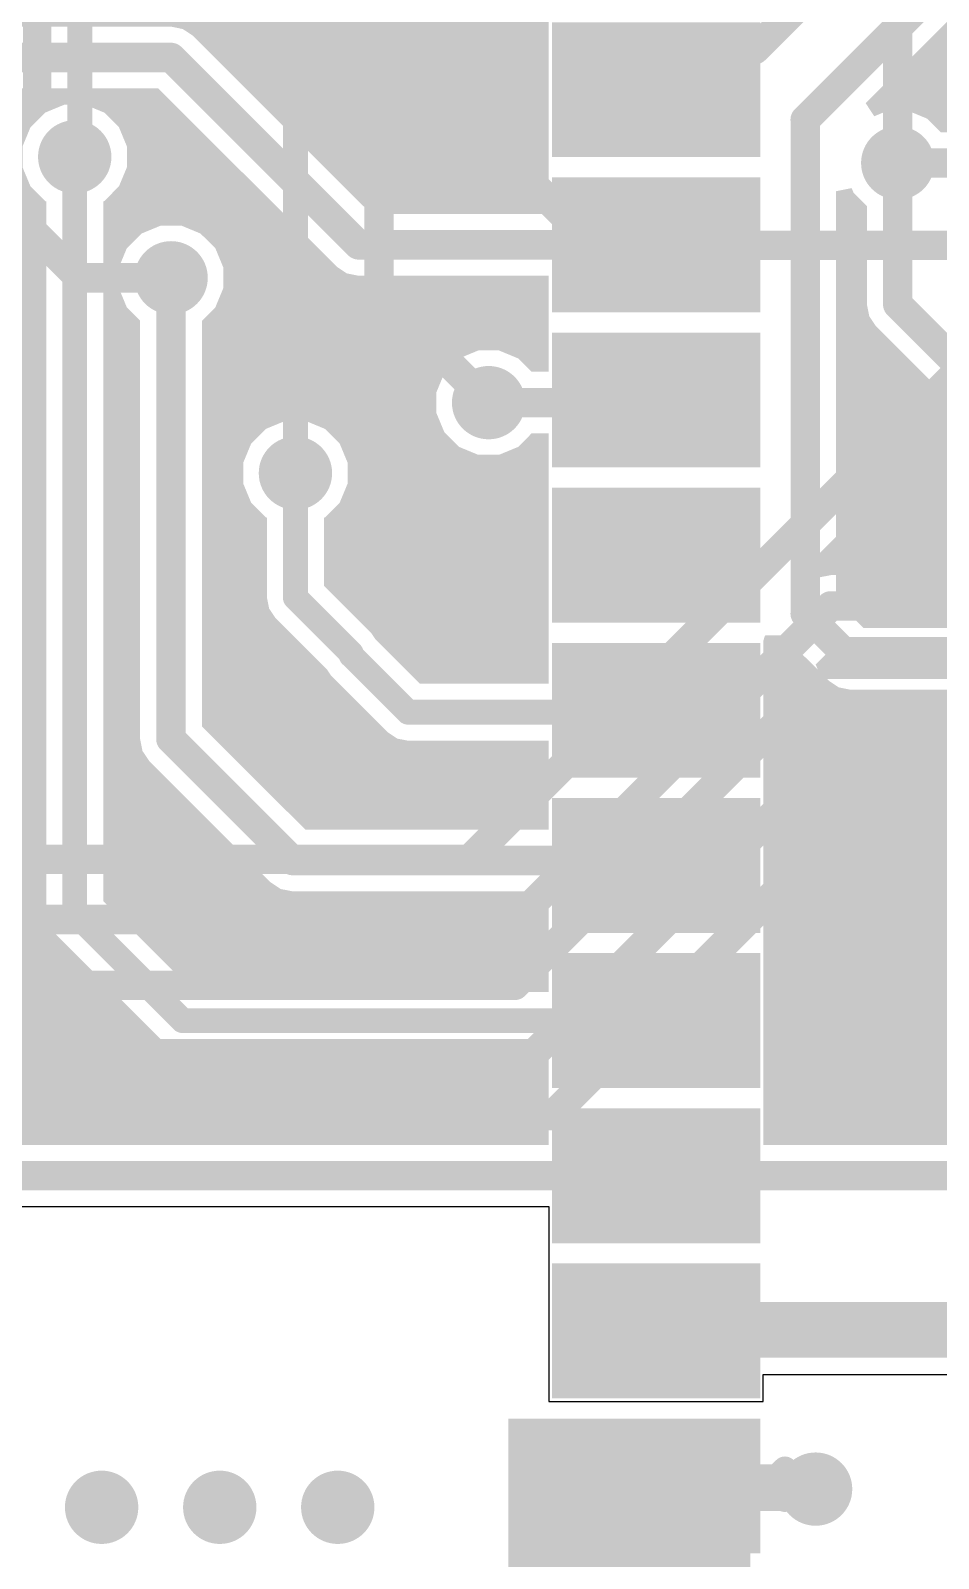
# Model space of a CAD drawing. Header units: inches. Extents: x -3 to 103, y 0 to 40.
# Drawn here: x 53.31 to 60.73, y 6.97 to 19.47 of the extents above; entities that cross this region are included whole.
import ezdxf

# ---------------------------------------------------------------- set-up
doc = ezdxf.new("R2010")
doc.units = ezdxf.units.IN
for name, color, linetype in [('Bottom Layer', 5, 'Continuous'), ('Bottom Solder', 6, 'Continuous'), ('Top Layer', 1, 'Continuous'), ('Top Overlay', 2, 'Continuous'), ('Top Paste', 8, 'Continuous'), ('Top Solder', 216, 'Continuous'), ('Via Holes', 16, 'Continuous')]:
    doc.layers.add(name, color=color, linetype=linetype)

# ---------------------------------------------------------------- blocks, each defined once
blk = doc.blocks.new('38_SMD_M______19')
at = {"layer": 'Top Layer'}
for points in [[(-9.5, 9.33), (-8, 9.33), (-8, 8.43), (-9.5, 8.43)], [(-9.5, 8.06), (-8, 8.06), (-8, 7.16), (-9.5, 7.16)], [(-9.5, 6.79), (-8, 6.79), (-8, 5.89), (-9.5, 5.89)], [(-9.5, 5.52), (-8, 5.52), (-8, 4.62), (-9.5, 4.62)], [(-9.5, 4.25), (-8, 4.25), (-8, 3.35), (-9.5, 3.35)], [(-9.5, 2.98), (-8, 2.98), (-8, 2.08), (-9.5, 2.08)], [(-9.5, 1.71), (-8, 1.71), (-8, 0.81), (-9.5, 0.81)], [(-9.5, 0.44), (-8, 0.44), (-8, -0.46), (-9.5, -0.46)], [(-9.5, -0.83), (-8, -0.83), (-8, -1.73), (-9.5, -1.73)], [(-9.5, -2.1), (-8, -2.1), (-8, -3), (-9.5, -3)]]:
    blk.add_hatch(color=1, dxfattribs=at).paths.add_polyline_path(points)
at = {"layer": 'Top Overlay'}
for points in [[(-9.521, 9.362), (-7.541, 9.362), (-7.541, 9.802), (-9.521, 9.802)], [(-7.959, 8.328), (-7.541, 8.328), (-7.541, 9.406), (-7.959, 9.406)]]:
    blk.add_hatch(color=2, dxfattribs=at).paths.add_polyline_path(points)
at = {"layer": 'Top Paste'}
for points in [[(-9.5, 9.33), (-8, 9.33), (-8, 8.43), (-9.5, 8.43)], [(-9.5, 8.06), (-8, 8.06), (-8, 7.16), (-9.5, 7.16)], [(-9.5, 6.79), (-8, 6.79), (-8, 5.89), (-9.5, 5.89)], [(-9.5, 5.52), (-8, 5.52), (-8, 4.62), (-9.5, 4.62)], [(-9.5, 4.25), (-8, 4.25), (-8, 3.35), (-9.5, 3.35)], [(-9.5, 2.98), (-8, 2.98), (-8, 2.08), (-9.5, 2.08)], [(-9.5, 1.71), (-8, 1.71), (-8, 0.81), (-9.5, 0.81)], [(-9.5, 0.44), (-8, 0.44), (-8, -0.46), (-9.5, -0.46)], [(-9.5, -0.83), (-8, -0.83), (-8, -1.73), (-9.5, -1.73)], [(-9.5, -2.1), (-8, -2.1), (-8, -3), (-9.5, -3)]]:
    blk.add_hatch(color=8, dxfattribs=at).paths.add_polyline_path(points)
at = {"layer": 'Top Solder'}
for points in [[(-9.602, 9.432), (-7.898, 9.432), (-7.898, 8.328), (-9.602, 8.328)], [(-9.602, 8.162), (-7.898, 8.162), (-7.898, 7.058), (-9.602, 7.058)], [(-9.602, 6.892), (-7.898, 6.892), (-7.898, 5.788), (-9.602, 5.788)], [(-9.602, 5.622), (-7.898, 5.622), (-7.898, 4.518), (-9.602, 4.518)], [(-9.602, 4.352), (-7.898, 4.352), (-7.898, 3.248), (-9.602, 3.248)], [(-9.602, 3.082), (-7.898, 3.082), (-7.898, 1.978), (-9.602, 1.978)], [(-9.602, 1.812), (-7.898, 1.812), (-7.898, 0.708), (-9.602, 0.708)], [(-9.602, 0.542), (-7.898, 0.542), (-7.898, -0.562), (-9.602, -0.562)], [(-9.602, -0.728), (-7.898, -0.728), (-7.898, -1.832), (-9.602, -1.832)], [(-9.602, -1.998), (-7.898, -1.998), (-7.898, -3.102), (-9.602, -3.102)]]:
    blk.add_hatch(color=216, dxfattribs=at).paths.add_polyline_path(points)
at = {"layer": 'Top Overlay', "const_width": 0.2}
for points in [[(-9.804, 8.992), (-9.804, 8.738)], [(-9.677, 8.865), (-9.804, 8.992)], [(-9.677, 8.865), (-9.804, 8.738)]]:
    blk.add_lwpolyline(points, dxfattribs=at)
at = {"layer": 'Top Overlay', "const_width": 0.1}
for points in [[(-9.854, 8.992, 1), (-9.754, 8.992, 1)], [(-9.854, 8.992, 1), (-9.754, 8.992, 1)], [(-9.727, 8.865, 1), (-9.627, 8.865, 1)], [(-9.727, 8.865, 1), (-9.627, 8.865, 1)], [(-9.854, 8.738, 1), (-9.754, 8.738, 1)], [(-9.854, 8.738, 1), (-9.754, 8.738, 1)]]:
    blk.add_lwpolyline(points, format="xyb", close=True, dxfattribs=at)

msp = doc.modelspace()

# ---------------------------------------------------------------- hatches: boundary and pattern name
at = {"layer": 'Bottom Layer'}
for points in [[(53.479, 33.313), (53.479, 18.823), (53.428, 18.802), (53.375, 18.749), (53.248, 18.802), (53.248, 33.339), (53.242, 33.371), (53.359, 33.434)], [(62.257, 16.847), (62.257, 15.737), (62.276, 15.64), (62.331, 15.558), (62.472, 15.417), (62.554, 15.362), (62.651, 15.343), (63.84, 15.343), (63.904, 15.279), (64.061, 15.214), (64.231, 15.214), (64.388, 15.279), (64.508, 15.399), (64.573, 15.556), (64.573, 15.726), (64.508, 15.883), (64.402, 15.989), (64.413, 16.056), (64.441, 16.116), (68.101, 16.116), (69.538, 14.679), (69.538, 12.787), (68.954, 12.787), (68.894, 12.914), (68.941, 12.973), (69.066, 12.973), (69.223, 13.038), (69.343, 13.158), (69.408, 13.315), (69.408, 13.485), (69.343, 13.642), (69.223, 13.762), (69.066, 13.827), (68.896, 13.827), (68.739, 13.762), (68.619, 13.642), (68.554, 13.485), (68.554, 13.346), (59.492, 13.346), (59.44, 13.473), (59.628, 13.662), (67.292, 13.662), (67.402, 13.552), (67.559, 13.487), (67.729, 13.487), (67.886, 13.552), (68.006, 13.672), (68.071, 13.829), (68.071, 13.999), (68.006, 14.156), (67.886, 14.276), (67.729, 14.341), (67.559, 14.341), (67.402, 14.276), (67.292, 14.167), (59.779, 14.167), (59.73, 14.284), (59.957, 14.511), (67.947, 14.511), (68.057, 14.402), (68.214, 14.337), (68.384, 14.337), (68.541, 14.402), (68.661, 14.522), (68.726, 14.679), (68.726, 14.849), (68.661, 15.006), (68.541, 15.126), (68.384, 15.191), (68.214, 15.191), (68.057, 15.126), (67.947, 15.016), (59.852, 15.016), (59.756, 14.997), (59.717, 14.971), (59.636, 15.07), (61.317, 16.751), (61.371, 16.751), (61.48, 16.641), (61.637, 16.576), (61.807, 16.576), (61.964, 16.641), (62.084, 16.762), (62.13, 16.872)]]:
    msp.add_hatch(color=5, dxfattribs=at).paths.add_polyline_path(points)
h = msp.add_hatch(color=5, dxfattribs=at)
edge = h.paths.add_edge_path()
edge.add_arc((53.67, 18.44), 0.3, 0, 360)
h = msp.add_hatch(color=5, dxfattribs=at)
edge = h.paths.add_edge_path()
edge.add_arc((60.401, 18.39), 0.3, 0, 360)
h = msp.add_hatch(color=5, dxfattribs=at)
edge = h.paths.add_edge_path()
edge.add_arc((54.458, 17.45), 0.3, 0, 360)
h = msp.add_hatch(color=5, dxfattribs=at)
edge = h.paths.add_edge_path()
edge.add_arc((57.055, 16.428), 0.3, 0, 360)
h = msp.add_hatch(color=5, dxfattribs=at)
edge = h.paths.add_edge_path()
edge.add_arc((55.475, 15.851), 0.3, 0, 360)
h = msp.add_hatch(color=5, dxfattribs=at)
edge = h.paths.add_edge_path()
edge.add_arc((59.729, 7.535), 0.3, 0, 360)
h = msp.add_hatch(color=5, dxfattribs=at)
edge = h.paths.add_edge_path()
edge.add_arc((53.89, 7.386), 0.3, 0, 360)
h = msp.add_hatch(color=5, dxfattribs=at)
edge = h.paths.add_edge_path()
edge.add_arc((54.856, 7.386), 0.3, 0, 360)
h = msp.add_hatch(color=5, dxfattribs=at)
edge = h.paths.add_edge_path()
edge.add_arc((55.821, 7.386), 0.3, 0, 360)
at = {"layer": 'Bottom Solder'}
h = msp.add_hatch(color=6, dxfattribs=at)
edge = h.paths.add_edge_path()
edge.add_arc((53.67, 18.44), 0.3, 0, 360)
h = msp.add_hatch(color=6, dxfattribs=at)
edge = h.paths.add_edge_path()
edge.add_arc((60.401, 18.39), 0.3, 0, 360)
h = msp.add_hatch(color=6, dxfattribs=at)
edge = h.paths.add_edge_path()
edge.add_arc((54.458, 17.45), 0.3, 0, 360)
h = msp.add_hatch(color=6, dxfattribs=at)
edge = h.paths.add_edge_path()
edge.add_arc((57.055, 16.428), 0.3, 0, 360)
h = msp.add_hatch(color=6, dxfattribs=at)
edge = h.paths.add_edge_path()
edge.add_arc((55.475, 15.851), 0.3, 0, 360)
h = msp.add_hatch(color=6, dxfattribs=at)
edge = h.paths.add_edge_path()
edge.add_arc((59.729, 7.535), 0.3, 0, 360)
h = msp.add_hatch(color=6, dxfattribs=at)
edge = h.paths.add_edge_path()
edge.add_arc((53.89, 7.386), 0.3, 0, 360)
h = msp.add_hatch(color=6, dxfattribs=at)
edge = h.paths.add_edge_path()
edge.add_arc((54.856, 7.386), 0.3, 0, 360)
h = msp.add_hatch(color=6, dxfattribs=at)
edge = h.paths.add_edge_path()
edge.add_arc((55.821, 7.386), 0.3, 0, 360)
at = {"layer": 'Top Layer'}
for points in [[(51.158, 24.316), (51.094, 24.303), (51.012, 24.248), (47.276, 20.512), (45.575, 20.512), (45.466, 20.622), (45.309, 20.687), (45.139, 20.687), (44.982, 20.622), (44.862, 20.501), (44.797, 20.345), (44.797, 20.175), (44.862, 20.018), (44.982, 19.898), (45.139, 19.833), (45.309, 19.833), (45.466, 19.898), (45.575, 20.007), (47.381, 20.007), (47.477, 20.026), (47.559, 20.081), (51.295, 23.817), (57.547, 23.817), (57.547, 23.504), (57.547, 23.493), (57.547, 23.377), (57.547, 23.366), (57.547, 22.986), (52.142, 22.986), (52.032, 23.095), (51.876, 23.16), (51.706, 23.16), (51.549, 23.095), (51.429, 22.975), (51.364, 22.818), (51.364, 22.648), (51.429, 22.491), (51.549, 22.371), (51.706, 22.306), (51.876, 22.306), (52.032, 22.371), (52.142, 22.48), (57.547, 22.48), (57.547, 22.234), (57.547, 22.223), (57.547, 22.107), (57.547, 22.096), (57.547, 21.843), (57.351, 21.843), (57.241, 21.952), (57.084, 22.017), (56.914, 22.017), (56.757, 21.952), (56.637, 21.832), (56.572, 21.675), (56.572, 21.505), (56.637, 21.348), (56.757, 21.228), (56.914, 21.163), (57.084, 21.163), (57.241, 21.228), (57.351, 21.337), (57.547, 21.337), (57.547, 20.964), (57.547, 20.953), (57.547, 20.837), (57.547, 20.826), (57.547, 19.683), (57.547, 19.683), (57.547, 19.567), (57.547, 19.567), (57.547, 18.424), (57.547, 18.413), (57.547, 18.297), (57.547, 18.286), (57.547, 17.972), (56.096, 17.972), (54.636, 19.432), (54.554, 19.486), (54.458, 19.506), (49.073, 19.506), (48.976, 19.486), (48.894, 19.432), (48.031, 18.568), (47.976, 18.486), (47.957, 18.39), (47.957, 7.743), (47.847, 7.633), (47.782, 7.476), (47.782, 7.306), (47.847, 7.15), (47.967, 7.029), (48.124, 6.964), (48.294, 6.964), (48.451, 7.029), (48.571, 7.15), (48.636, 7.306), (48.636, 7.476), (48.571, 7.633), (48.462, 7.743), (48.462, 18.285), (49.177, 19.001), (54.353, 19.001), (55.813, 17.541), (55.895, 17.486), (55.991, 17.467), (57.547, 17.467), (57.547, 17.154), (57.547, 17.143), (57.547, 17.027), (57.547, 17.016), (57.547, 16.681), (57.406, 16.681), (57.297, 16.79), (57.14, 16.855), (56.97, 16.855), (56.813, 16.79), (56.693, 16.67), (56.628, 16.513), (56.628, 16.343), (56.693, 16.186), (56.813, 16.066), (56.97, 16.001), (57.14, 16.001), (57.297, 16.066), (57.406, 16.176), (57.547, 16.176), (57.547, 15.884), (57.547, 15.873), (57.547, 15.757), (57.547, 15.746), (57.547, 14.614), (57.547, 14.603), (57.547, 14.487), (57.547, 14.476), (57.547, 14.127), (56.493, 14.127), (56.13, 14.49), (56.096, 14.541), (55.708, 14.929), (55.708, 15.486), (55.717, 15.489), (55.837, 15.609), (55.902, 15.766), (55.902, 15.936), (55.837, 16.093), (55.717, 16.213), (55.56, 16.278), (55.39, 16.278), (55.233, 16.213), (55.113, 16.093), (55.048, 15.936), (55.048, 15.766), (55.113, 15.609), (55.233, 15.489), (55.242, 15.486), (55.242, 14.832), (55.26, 14.743), (55.31, 14.668), (55.732, 14.246), (55.766, 14.195), (56.232, 13.729), (56.307, 13.678), (56.397, 13.661), (57.547, 13.661), (57.547, 13.344), (57.547, 13.333), (57.547, 13.217), (57.547, 13.206), (57.547, 12.933), (55.556, 12.933), (54.71, 13.778), (54.71, 17.098), (54.82, 17.208), (54.885, 17.365), (54.885, 17.535), (54.82, 17.692), (54.699, 17.812), (54.543, 17.877), (54.373, 17.877), (54.216, 17.812), (54.096, 17.692), (54.031, 17.535), (54.031, 17.365), (54.096, 17.208), (54.205, 17.098), (54.205, 13.674), (54.224, 13.577), (54.279, 13.495), (55.272, 12.502), (55.354, 12.447), (55.451, 12.428), (57.547, 12.428), (57.547, 12.074), (57.547, 12.063), (57.547, 11.947), (57.547, 11.936), (57.547, 11.603), (54.648, 11.603), (53.903, 12.348), (53.903, 18.075), (53.912, 18.078), (54.032, 18.199), (54.097, 18.355), (54.097, 18.525), (54.032, 18.682), (53.912, 18.802), (53.755, 18.867), (53.585, 18.867), (53.428, 18.802), (53.308, 18.682), (53.243, 18.525), (53.243, 18.355), (53.308, 18.199), (53.428, 18.078), (53.437, 18.075), (53.437, 12.251), (53.455, 12.162), (53.505, 12.087), (54.387, 11.205), (54.463, 11.154), (54.552, 11.137), (57.547, 11.137), (57.547, 10.804), (57.547, 10.793), (57.547, 10.677), (57.547, 10.666), (57.547, 10.352), (53.127, 10.352), (53.031, 10.333), (52.949, 10.278), (49.344, 6.674), (44.168, 6.674), (44.12, 6.791), (44.197, 6.868), (44.251, 6.95), (44.271, 7.047), (44.271, 8.615), (44.38, 8.724), (44.445, 8.881), (44.445, 9.051), (44.38, 9.208), (44.271, 9.318), (44.271, 24.443), (44.52, 24.443), (44.531, 24.443), (44.647, 24.443), (44.658, 24.443), (44.856, 24.443), (44.908, 24.316), (44.862, 24.269), (44.797, 24.112), (44.797, 23.942), (44.862, 23.785), (44.982, 23.665), (45.139, 23.6), (45.309, 23.6), (45.466, 23.665), (45.586, 23.785), (45.651, 23.942), (45.651, 24.112), (45.586, 24.269), (45.54, 24.316), (45.592, 24.443), (45.79, 24.443), (45.801, 24.443), (45.917, 24.443), (45.928, 24.443), (47.06, 24.443), (47.071, 24.443), (47.187, 24.443), (47.198, 24.443), (48.33, 24.443), (48.341, 24.443), (48.457, 24.443), (48.468, 24.443), (49.6, 24.443), (49.611, 24.443), (49.727, 24.443), (49.738, 24.443), (50.87, 24.443), (50.881, 24.443), (50.997, 24.443), (51.008, 24.443), (51.145, 24.443)], [(63.137, 19.428), (62.351, 18.642), (60.753, 18.642), (60.643, 18.752), (60.486, 18.817), (60.316, 18.817), (60.209, 18.772), (60.138, 18.88), (60.813, 19.555), (61.771, 19.555), (61.881, 19.446), (62.038, 19.381), (62.208, 19.381), (62.365, 19.446), (62.474, 19.555), (63.085, 19.555)], [(59.466, 14.522), (59.837, 14.152), (59.919, 14.097), (60.015, 14.078), (61.011, 14.078), (61.011, 10.55), (61.04, 10.479), (60.986, 10.352), (59.301, 10.352), (59.301, 10.666), (59.301, 10.677), (59.301, 10.793), (59.301, 10.804), (59.301, 11.936), (59.301, 11.947), (59.301, 12.063), (59.301, 12.074), (59.301, 13.206), (59.301, 13.217), (59.301, 13.333), (59.301, 13.344), (59.301, 14.476), (59.314, 14.519), (59.32, 14.524)], [(58.424, 8.61), (65.157, 8.61), (65.157, 9.067), (58.424, 9.067)]]:
    msp.add_hatch(color=1, dxfattribs=at).paths.add_polyline_path(points)
h = msp.add_hatch(color=1, dxfattribs=at)
edge = h.paths.add_edge_path()
edge.add_arc((53.67, 18.44), 0.3, 0, 360)
h = msp.add_hatch(color=1, dxfattribs=at)
edge = h.paths.add_edge_path()
edge.add_arc((60.401, 18.39), 0.3, 0, 360)
h = msp.add_hatch(color=1, dxfattribs=at)
h.paths.add_polyline_path([(60.039, 18.148), (60.149, 18.038), (60.149, 17.232), (60.168, 17.135), (60.223, 17.053), (61.213, 16.062), (61.213, 15.555), (61.021, 15.555), (61.021, 14.844), (61.91, 14.844), (61.91, 15.555), (61.718, 15.555), (61.718, 16.167), (61.699, 16.264), (61.644, 16.345), (61.49, 16.5), (61.562, 16.607), (61.637, 16.576), (61.792, 16.576), (62.257, 16.111), (62.257, 15.555), (62.065, 15.555), (62.065, 14.844), (62.954, 14.844), (62.954, 15.555), (62.762, 15.555), (62.762, 16.216), (62.886, 16.243), (62.935, 16.125), (63.055, 16.005), (63.212, 15.94), (63.382, 15.94), (63.539, 16.005), (63.659, 16.125), (63.724, 16.282), (63.724, 16.437), (64.617, 17.33), (65.428, 17.33), (65.428, 17.222), (65.447, 17.125), (65.501, 17.044), (65.583, 16.989), (65.679, 16.97), (65.775, 16.989), (65.799, 17.005), (65.926, 16.938), (65.926, 16.705), (65.645, 16.423), (64.676, 16.423), (64.579, 16.404), (64.497, 16.349), (64.216, 16.068), (64.061, 16.068), (63.904, 16.003), (63.784, 15.883), (63.719, 15.726), (63.719, 15.556), (63.718, 15.555), (63.69, 15.555), (63.69, 14.843), (64.579, 14.843), (64.579, 15.555), (64.574, 15.555), (64.573, 15.556), (64.573, 15.711), (64.781, 15.918), (65.749, 15.918), (65.846, 15.938), (65.928, 15.992), (66.301, 16.365), (66.428, 16.312), (66.428, 15.555), (66.251, 15.555), (66.251, 15.452), (66.074, 15.452), (66.074, 15.555), (65.185, 15.555), (65.185, 14.844), (66.074, 14.844), (66.074, 14.947), (66.251, 14.947), (66.251, 14.844), (67.14, 14.844), (67.14, 15.555), (66.933, 15.555), (66.933, 16.063), (67.06, 16.115), (67.371, 15.803), (67.371, 14.246), (67.282, 14.156), (67.278, 14.146), (67.151, 14.172), (67.151, 14.488), (67.14, 14.514), (67.14, 14.615), (67.039, 14.615), (67.013, 14.626), (66.378, 14.626), (66.353, 14.615), (66.251, 14.615), (66.251, 14.514), (66.241, 14.488), (66.241, 11.716), (65.534, 11.009), (65.291, 11.009), (65.253, 11.136), (65.274, 11.15), (65.808, 11.683), (65.862, 11.765), (65.882, 11.862), (65.882, 14.26), (65.862, 14.356), (65.808, 14.438), (65.726, 14.493), (65.629, 14.512), (65.532, 14.493), (65.45, 14.438), (65.396, 14.356), (65.376, 14.26), (65.376, 11.966), (64.989, 11.579), (64.902, 11.562), (64.82, 11.507), (64.765, 11.425), (64.746, 11.328), (64.765, 11.232), (64.82, 11.15), (64.841, 11.136), (64.803, 11.009), (63.382, 11.009), (62.964, 11.427), (62.964, 14.031), (62.964, 14.488), (62.954, 14.514), (62.954, 14.615), (62.852, 14.615), (62.827, 14.626), (61.764, 14.626), (61.744, 14.618), (61.724, 14.62), (61.718, 14.615), (61.021, 14.615), (61.021, 14.583), (60.12, 14.583), (59.897, 14.806), (59.897, 18.159), (60.024, 18.184)])
h.paths.add_polyline_path([(64.579, 14.615), (63.69, 14.615), (63.69, 13.904), (63.865, 13.904), (63.865, 12.023), (63.859, 12.021), (63.739, 11.9), (63.674, 11.744), (63.674, 11.574), (63.739, 11.417), (63.859, 11.297), (64.016, 11.232), (64.185, 11.232), (64.342, 11.297), (64.463, 11.417), (64.528, 11.574), (64.528, 11.744), (64.463, 11.9), (64.37, 11.993), (64.37, 13.904), (64.579, 13.904)], flags=0)
h = msp.add_hatch(color=1, dxfattribs=at)
edge = h.paths.add_edge_path()
edge.add_arc((54.458, 17.45), 0.3, 0, 360)
h = msp.add_hatch(color=1, dxfattribs=at)
edge = h.paths.add_edge_path()
edge.add_arc((57.055, 16.428), 0.3, 0, 360)
h = msp.add_hatch(color=1, dxfattribs=at)
edge = h.paths.add_edge_path()
edge.add_arc((55.475, 15.851), 0.3, 0, 360)
h = msp.add_hatch(color=1, dxfattribs=at)
edge = h.paths.add_edge_path()
edge.add_arc((59.729, 7.535), 0.3, 0, 360)
h = msp.add_hatch(color=1, dxfattribs=at)
edge = h.paths.add_edge_path()
edge.add_arc((53.89, 7.386), 0.3, 0, 360)
h = msp.add_hatch(color=1, dxfattribs=at)
edge = h.paths.add_edge_path()
edge.add_arc((54.856, 7.386), 0.3, 0, 360)
h = msp.add_hatch(color=1, dxfattribs=at)
edge = h.paths.add_edge_path()
edge.add_arc((55.821, 7.386), 0.3, 0, 360)
at = {"layer": 'Via Holes'}
h = msp.add_hatch(color=7, dxfattribs=at)
edge = h.paths.add_edge_path()
edge.add_arc((53.67, 18.44), 0.15, 0, 360)
h = msp.add_hatch(color=7, dxfattribs=at)
edge = h.paths.add_edge_path()
edge.add_arc((60.401, 18.39), 0.15, 0, 360)
h = msp.add_hatch(color=7, dxfattribs=at)
edge = h.paths.add_edge_path()
edge.add_arc((54.458, 17.45), 0.15, 0, 360)
h = msp.add_hatch(color=7, dxfattribs=at)
edge = h.paths.add_edge_path()
edge.add_arc((57.055, 16.428), 0.15, 0, 360)
h = msp.add_hatch(color=7, dxfattribs=at)
edge = h.paths.add_edge_path()
edge.add_arc((55.475, 15.851), 0.15, 0, 360)
h = msp.add_hatch(color=7, dxfattribs=at)
edge = h.paths.add_edge_path()
edge.add_arc((59.729, 7.535), 0.15, 0, 360)
h = msp.add_hatch(color=7, dxfattribs=at)
edge = h.paths.add_edge_path()
edge.add_arc((53.89, 7.386), 0.15, 0, 360)
h = msp.add_hatch(color=7, dxfattribs=at)
edge = h.paths.add_edge_path()
edge.add_arc((54.856, 7.386), 0.15, 0, 360)
h = msp.add_hatch(color=7, dxfattribs=at)
edge = h.paths.add_edge_path()
edge.add_arc((55.821, 7.386), 0.15, 0, 360)

# ---------------------------------------------------------------- linework, layer by layer
at = {"layer": 'Bottom Layer'}
for points, const_width in [([(53.712, 18.482), (53.712, 33.41)], 0.203), ([(56.159, 17.324), (56.159, 32.898)], 0.241), ([(55.475, 15.851), (55.475, 32.562)], 0.203), ([(60.401, 18.39), (60.401, 21.98)], 0.241), ([(56.999, 18.634), (56.999, 21.59)], 0.241), ([(56.999, 18.634), (57.918, 17.715)], 0.241), ([(53.67, 18.44), (53.712, 18.482)], 0.203), ([(52.996, 18.161), (53.707, 17.45)], 0.241), ([(57.918, 17.715), (61.148, 17.715)], 0.241), ([(53.707, 17.45), (54.458, 17.45)], 0.241), ([(56.159, 17.324), (57.055, 16.428)], 0.241), ([(56.899, 12.689), (61.213, 17.003)], 0.241), ([(57.286, 12.197), (59.852, 14.764)], 0.241), ([(59.852, 14.764), (68.299, 14.764)], 0.241), ([(57.268, 11.659), (59.524, 13.914)], 0.241), ([(59.524, 13.914), (67.644, 13.914)], 0.241), ([(57.427, 11.1), (59.421, 13.094)], 0.241), ([(59.421, 13.094), (68.66, 13.094)], 0.241), ([(44.537, 12.689), (56.899, 12.689)], 0.241), ([(57.576, 10.592), (59.519, 12.535)], 0.241), ([(59.519, 12.535), (69.649, 12.535)], 0.241), ([(43.568, 12.197), (57.286, 12.197)], 0.241), ([(41.732, 11.659), (57.268, 11.659)], 0.241), ([(40.445, 11.1), (57.427, 11.1)], 0.241), ([(41.208, 10.592), (57.576, 10.592)], 0.241)]:
    msp.add_lwpolyline(points, dxfattribs=dict(at, const_width=const_width))
for points, const_width in [([(56.939, 18.634, 1), (57.06, 18.634, 1)], 0.121), ([(56.939, 18.634, 1), (57.06, 18.634, 1)], 0.121), ([(53.619, 18.44, 1), (53.721, 18.44, 1)], 0.102), ([(53.661, 18.482, 1), (53.763, 18.482, 1)], 0.102), ([(53.661, 18.482, 1), (53.763, 18.482, 1)], 0.102), ([(60.341, 18.39, 1), (60.462, 18.39, 1)], 0.121), ([(57.858, 17.715, 1), (57.979, 17.715, 1)], 0.121), ([(57.858, 17.715, 1), (57.979, 17.715, 1)], 0.121), ([(53.646, 17.45, 1), (53.767, 17.45, 1)], 0.121), ([(53.646, 17.45, 1), (53.767, 17.45, 1)], 0.121), ([(54.397, 17.45, 1), (54.518, 17.45, 1)], 0.121), ([(56.099, 17.324, 1), (56.22, 17.324, 1)], 0.121), ([(56.099, 17.324, 1), (56.22, 17.324, 1)], 0.121), ([(56.994, 16.428, 1), (57.115, 16.428, 1)], 0.121), ([(55.424, 15.851, 1), (55.526, 15.851, 1)], 0.102), ([(59.792, 14.764, 1), (59.913, 14.764, 1)], 0.121), ([(59.792, 14.764, 1), (59.913, 14.764, 1)], 0.121), ([(59.464, 13.914, 1), (59.584, 13.914, 1)], 0.121), ([(59.464, 13.914, 1), (59.584, 13.914, 1)], 0.121), ([(59.361, 13.094, 1), (59.481, 13.094, 1)], 0.121), ([(59.361, 13.094, 1), (59.481, 13.094, 1)], 0.121), ([(56.838, 12.689, 1), (56.959, 12.689, 1)], 0.121), ([(56.838, 12.689, 1), (56.959, 12.689, 1)], 0.121), ([(59.459, 12.535, 1), (59.58, 12.535, 1)], 0.121), ([(59.459, 12.535, 1), (59.58, 12.535, 1)], 0.121), ([(57.226, 12.197, 1), (57.346, 12.197, 1)], 0.121), ([(57.226, 12.197, 1), (57.346, 12.197, 1)], 0.121), ([(57.208, 11.659, 1), (57.329, 11.659, 1)], 0.121), ([(57.208, 11.659, 1), (57.329, 11.659, 1)], 0.121), ([(57.367, 11.1, 1), (57.487, 11.1, 1)], 0.121), ([(57.367, 11.1, 1), (57.487, 11.1, 1)], 0.121), ([(57.516, 10.592, 1), (57.637, 10.592, 1)], 0.121), ([(57.516, 10.592, 1), (57.637, 10.592, 1)], 0.121)]:
    msp.add_lwpolyline(points, format="xyb", close=True, dxfattribs=dict(at, const_width=const_width))
at = {"layer": 'Top Layer'}
for p, q in [((53.232, 9.847), (57.547, 9.847)), ((57.547, 9.847), (57.547, 9.534)), ((57.547, 9.534), (57.547, 9.523)), ((57.547, 9.523), (57.547, 9.407)), ((57.547, 9.407), (57.547, 9.396)), ((57.547, 9.396), (57.547, 8.253)), ((59.301, 8.253), (59.301, 8.472)), ((59.301, 8.472), (65.157, 8.472)), ((57.547, 8.253), (59.301, 8.253))]:
    msp.add_line(p, q, dxfattribs=at)
for points, const_width in [([(59.234, 19.319), (60.603, 20.688)], 0.241), ([(59.645, 18.744), (60.708, 19.808)], 0.241), ([(58.424, 18.99), (58.753, 19.319)], 0.241), ([(58.753, 19.319), (59.234, 19.319)], 0.241), ([(49.073, 19.253), (54.458, 19.253)], 0.241), ([(54.458, 19.253), (55.991, 17.72)], 0.241), ([(59.645, 14.701), (59.645, 18.744)], 0.241), ([(53.67, 12.251), (53.67, 18.44)], 0.203), ([(60.401, 17.232), (60.401, 18.39)], 0.241), ([(60.401, 18.39), (62.456, 18.39)], 0.241), ([(55.991, 17.72), (58.424, 17.72)], 0.241), ([(54.458, 13.674), (54.458, 17.45)], 0.241), ([(60.401, 17.232), (61.466, 16.167)], 0.241), ([(57.055, 16.428), (58.403, 16.428)], 0.241), ([(58.403, 16.428), (58.424, 16.45)], 0.241), ([(55.475, 14.832), (55.475, 15.851)], 0.203), ([(55.475, 14.832), (55.931, 14.376)], 0.203), ([(59.645, 14.701), (60.015, 14.33)], 0.241), ([(55.931, 14.36), (55.931, 14.376)], 0.203), ([(55.931, 14.36), (56.397, 13.894)], 0.203), ([(60.015, 14.33), (61.395, 14.33)], 0.241), ([(58.408, 13.894), (58.424, 13.91)], 0.203), ([(56.397, 13.894), (58.408, 13.894)], 0.203), ([(54.458, 13.674), (55.451, 12.68)], 0.241), ([(55.451, 12.68), (58.383, 12.68)], 0.241), ([(58.383, 12.68), (58.424, 12.64)], 0.241), ([(53.67, 12.251), (54.552, 11.37)], 0.203), ([(54.552, 11.37), (58.424, 11.37)], 0.203), ([(53.127, 10.1), (58.424, 10.1)], 0.241), ([(58.424, 10.1), (65.44, 10.1)], 0.241), ([(58.424, 7.56), (58.436, 7.547)], 0.381), ([(58.436, 7.547), (59.717, 7.547)], 0.381), ([(59.717, 7.547), (59.729, 7.535)], 0.381)]:
    msp.add_lwpolyline(points, dxfattribs=dict(at, const_width=const_width))
for points, const_width in [([(58.693, 19.319, 1), (58.814, 19.319, 1)], 0.121), ([(58.693, 19.319, 1), (58.814, 19.319, 1)], 0.121), ([(59.173, 19.319, 1), (59.294, 19.319, 1)], 0.121), ([(59.173, 19.319, 1), (59.294, 19.319, 1)], 0.121), ([(54.397, 19.253, 1), (54.518, 19.253, 1)], 0.121), ([(54.397, 19.253, 1), (54.518, 19.253, 1)], 0.121), ([(58.364, 18.99, 1), (58.484, 18.99, 1)], 0.121), ([(59.584, 18.744, 1), (59.705, 18.744, 1)], 0.121), ([(59.584, 18.744, 1), (59.705, 18.744, 1)], 0.121), ([(53.619, 18.44, 1), (53.721, 18.44, 1)], 0.102), ([(60.341, 18.39, 1), (60.462, 18.39, 1)], 0.121), ([(60.341, 18.39, 1), (60.462, 18.39, 1)], 0.121), ([(55.931, 17.72, 1), (56.052, 17.72, 1)], 0.121), ([(55.931, 17.72, 1), (56.052, 17.72, 1)], 0.121), ([(58.364, 17.72, 1), (58.484, 17.72, 1)], 0.121), ([(54.397, 17.45, 1), (54.518, 17.45, 1)], 0.121), ([(60.341, 17.232, 1), (60.462, 17.232, 1)], 0.121), ([(60.341, 17.232, 1), (60.462, 17.232, 1)], 0.121), ([(56.994, 16.428, 1), (57.115, 16.428, 1)], 0.121), ([(58.342, 16.428, 1), (58.463, 16.428, 1)], 0.121), ([(58.342, 16.428, 1), (58.463, 16.428, 1)], 0.121), ([(58.364, 16.45, 1), (58.484, 16.45, 1)], 0.121), ([(55.424, 15.851, 1), (55.526, 15.851, 1)], 0.102), ([(55.424, 14.832, 1), (55.526, 14.832, 1)], 0.102), ([(55.424, 14.832, 1), (55.526, 14.832, 1)], 0.102), ([(59.584, 14.701, 1), (59.705, 14.701, 1)], 0.121), ([(59.584, 14.701, 1), (59.705, 14.701, 1)], 0.121), ([(55.88, 14.376, 1), (55.982, 14.376, 1)], 0.102), ([(55.88, 14.376, 1), (55.982, 14.376, 1)], 0.102), ([(55.88, 14.36, 1), (55.982, 14.36, 1)], 0.102), ([(55.88, 14.36, 1), (55.982, 14.36, 1)], 0.102), ([(59.955, 14.33, 1), (60.076, 14.33, 1)], 0.121), ([(59.955, 14.33, 1), (60.076, 14.33, 1)], 0.121), ([(58.373, 13.91, 1), (58.475, 13.91, 1)], 0.102), ([(56.346, 13.894, 1), (56.447, 13.894, 1)], 0.102), ([(56.346, 13.894, 1), (56.447, 13.894, 1)], 0.102), ([(58.357, 13.894, 1), (58.459, 13.894, 1)], 0.102), ([(58.357, 13.894, 1), (58.459, 13.894, 1)], 0.102), ([(54.397, 13.674, 1), (54.518, 13.674, 1)], 0.121), ([(54.397, 13.674, 1), (54.518, 13.674, 1)], 0.121), ([(55.391, 12.68, 1), (55.511, 12.68, 1)], 0.121), ([(55.391, 12.68, 1), (55.511, 12.68, 1)], 0.121), ([(58.323, 12.68, 1), (58.444, 12.68, 1)], 0.121), ([(58.323, 12.68, 1), (58.444, 12.68, 1)], 0.121), ([(58.364, 12.64, 1), (58.484, 12.64, 1)], 0.121), ([(53.619, 12.251, 1), (53.721, 12.251, 1)], 0.102), ([(53.619, 12.251, 1), (53.721, 12.251, 1)], 0.102), ([(54.501, 11.37, 1), (54.603, 11.37, 1)], 0.102), ([(54.501, 11.37, 1), (54.603, 11.37, 1)], 0.102), ([(58.373, 11.37, 1), (58.475, 11.37, 1)], 0.102), ([(58.364, 10.1, 1), (58.484, 10.1, 1)], 0.121), ([(58.364, 10.1, 1), (58.484, 10.1, 1)], 0.121), ([(58.329, 7.56, 1), (58.519, 7.56, 1)], 0.191), ([(58.341, 7.547, 1), (58.532, 7.547, 1)], 0.191), ([(58.341, 7.547, 1), (58.532, 7.547, 1)], 0.191), ([(59.622, 7.547, 1), (59.812, 7.547, 1)], 0.191), ([(59.622, 7.547, 1), (59.812, 7.547, 1)], 0.191), ([(59.634, 7.535, 1), (59.824, 7.535, 1)], 0.191)]:
    msp.add_lwpolyline(points, format="xyb", close=True, dxfattribs=dict(at, const_width=const_width))

# ---------------------------------------------------------------- block references
at = {"rotation": 180}
msp.add_blockref('38_SMD_M______19', (49.674, 16.44), dxfattribs=at)

doc.saveas('drawing.dxf')
